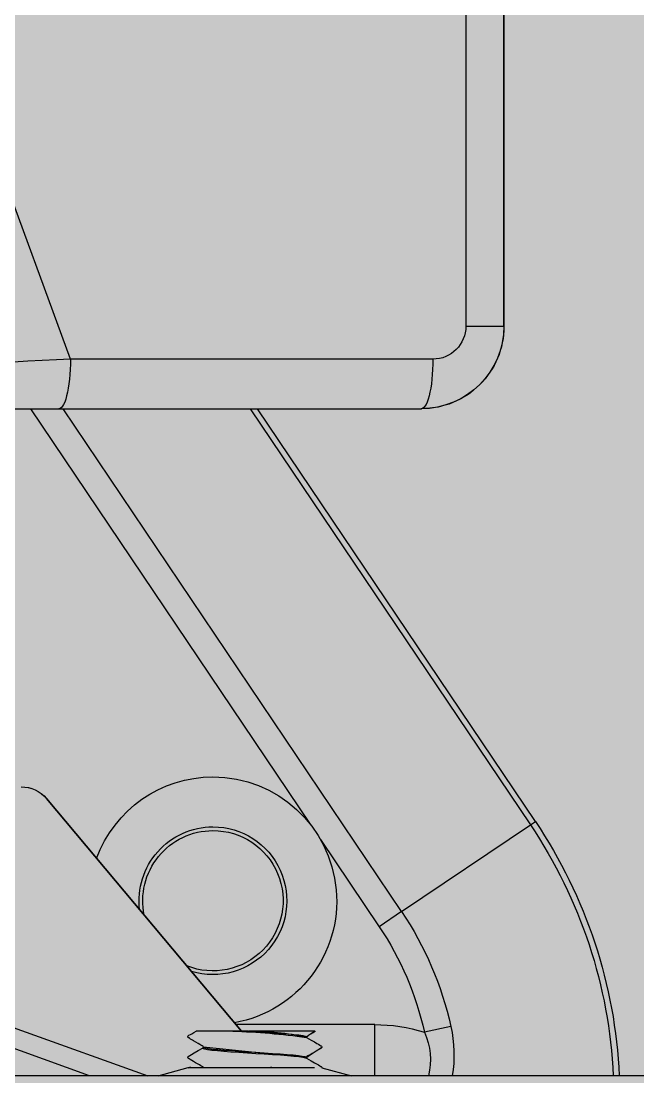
# Model space of a CAD drawing. Header units: millimetres. Extents: x -225363 to 347188, y -782467 to 813415.
# Drawn here: x 27812.5 to 27849.8, y 12990.3 to 13054.2 of the extents above; entities that cross this region are included whole.
import ezdxf

# ---------------------------------------------------------------- set-up
doc = ezdxf.new("R2010")
doc.units = ezdxf.units.MM
doc.layers.add('Xref SCN', color=8, linetype='Continuous', lineweight=0)
pattern_1 = [(197, (-1424125.8, -442865.07), (-126.479246, -237.872866), [95.25, -285.75]), (287, (-1424185.26, -442833.45), (237.872866, -126.479246), [95.25, -285.75])]

# ---------------------------------------------------------------- blocks, each defined once
blk = doc.blocks.new('Xref SCN')
at = {"layer": 'Xref SCN', "ltscale": 3}
h = blk.add_hatch(dxfattribs=at)
h.set_pattern_fill('CROSS', color=256, scale=30, angle=197)
h.set_pattern_definition(pattern_1)
edge = h.paths.add_edge_path()
edge.add_arc((2267.432, -6082.956), 1150, 110.637803, 180.385556)
edge.add_line((1117.459, -6090.695), (1124.354, -7115.455))
edge.add_arc((2274.328, -7107.717), 1150, 180.385556, 270.385556)
edge.add_line((2282.067, -8257.691), (21549.899, -8127.551))
edge.add_arc((21542.165, -6977.573), 1150.004, 270.385346, 360.440176)
edge.add_line((22692.135, -6968.738), (22692.169, -2095.909))
edge.add_arc((21542.203, -2104.748), 1150, 0.440393, 90.385556)
edge.add_line((21534.465, -954.774), (6081.873, -1059.019))
edge.add_arc((6089.609, -2208.997), 1150.004, 90.385414, 160.133168)
edge.add_arc((-23.552, -0.079), 5350, 290.637802, 340.133308, ccw=False)
edge = h.paths.add_edge_path()
edge.add_arc((21542.203, 18280.173), 1150, 0.440336, 104.369873, ccw=False)
edge.add_line((22692.169, 18289.011), (22692.169, 2403.988))
edge.add_arc((21542.203, 2395.15), 1150, -89.614444, 0.440336, ccw=False)
edge.add_line((21549.942, 1245.176), (6067.062, 1140.931))
edge.add_arc((6059.324, 2290.904), 1149.999, 200.637773, 270.385526, ccw=False)
edge.add_arc((-23.552, -0.079), 5350, 20.637803, 28.595288)
edge.add_arc((5234.302, 2862.396), 636.558, 160.1438, 208.307644, ccw=False)
edge.add_arc((7788.188, 2340.315), 3237.895, 44.330723, 166.819666, ccw=False)
edge.add_arc((13743.189, 8157.794), 5087.073, 224.330723, 255.064923)
edge.add_arc((13751.054, 8258.776), 5186.703, 255.268471, 275.82448)
edge.add_arc((13743.189, 8157.794), 5087.073, 276.028027, 352.804013)
edge.add_arc((13366.13, 8136.437), 5458.916, 353.522168, 372.961677)
edge.add_arc((13743.189, 8157.794), 5087.073, 13.679832, 75.726646)
edge.add_arc((16202.127, 17226.115), 4310.077, 184.542852, 253.768772, ccw=False)
edge.add_arc((12055.192, 16895.671), 150, 104.41774, 184.18014, ccw=False)
edge.add_line((12017.844, 17040.947), (21256.796, 19394.194))
h = blk.add_hatch(dxfattribs=at)
h.set_pattern_fill('CROSS', color=256, scale=30, angle=197)
h.set_pattern_definition(pattern_1)
edge = h.paths.add_edge_path()
edge.add_line((10158.252, 16567.292), (1851.339, 14451.443))
edge.add_arc((2136.746, 13337.423), 1150, 104.369873, 180.385556)
edge.add_line((986.773, 13329.684), (1035.387, 6105.34))
edge.add_arc((2185.361, 6113.079), 1150, 180.385556, 250.133309)
edge.add_arc((-23.552, -0.079), 5350, 54.441025, 70.133309, ccw=False)
edge.add_arc((3168.42, 4685.789), 343.181, 256.39429, 333.3422)
edge.add_arc((7788.188, 2340.315), 4837.895, 44.330723, 153.06453, ccw=False)
edge.add_arc((13743.189, 8157.794), 3487.073, 224.330723, 435.878782)
edge.add_arc((16212.731, 17236.67), 5922.692, 187.7158635, 254.1381203, ccw=False)
edge.add_arc((10541.851, 16468.338), 200, 187.63271, 187.71586, ccw=False)
edge.add_arc((10194.952, 16421.85), 150, 7.63271, 104.16209)
edge = h.paths.add_edge_path()
edge.add_arc((-13757.865, 9268.228), 1150, 104.359925, 180.440336)
edge.add_line((-14907.831, 9259.39), (-14907.831, 2149.033))
edge.add_arc((-13757.865, 2157.871), 1150, 180.440336, 270.385556)
edge.add_line((-13750.126, 1007.897), (-6128.957, 1058.86))
edge.add_arc((-6136.702, 2208.823), 1149.989, 270.385913, 340.133666)
edge.add_arc((-23.552, -0.08), 5350.001, 110.637805, 160.133312, ccw=False)
edge.add_arc((-2314.537, 6082.798), 1150, 290.637803, 360.385556)
edge.add_line((-1164.563, 6090.536), (-1205.642, 12195.067))
edge.add_arc((-2355.616, 12187.329), 1150, 0.385556, 104.359925)
edge.add_line((-2640.83, 13301.399), (-14043.079, 10382.298))
edge = h.paths.add_edge_path()
edge.add_line((-13750.103, -8364.83), (-2217.808, -8287.972))
edge.add_arc((-2225.558, -7138.01), 1149.988, 270.386102, 360.386102)
edge.add_line((-1075.596, -7130.26), (-1082.492, -6105.499))
edge.add_arc((-2232.466, -6113.237), 1150, 0.385556, 70.133309)
edge.add_arc((-23.552, -0.079), 5350, 200.637803, 250.133309, ccw=False)
edge.add_arc((-6106.429, -2291.064), 1150, 20.637803, 90.385556)
edge.add_line((-6114.167, -1141.09), (-13765.593, -1192.053))
edge.add_arc((-13757.843, -2342.015), 1149.988, 90.386136, 180.440991)
edge.add_line((-14907.797, -2350.866), (-14907.831, -7223.695))
edge.add_arc((-13757.865, -7214.856), 1150, 180.440393, 270.385556)
edge.add_arc((-13747.771, -8714.815), 349.993, 90.38185, 90.38556, ccw=False)
blk = doc.blocks.new('MB bom')
at = {"color": 8, "linetype": 'Continuous'}
for p, q in [((-199063.151, 638736.989), (-199063.151, 638672.041)), ((-199053.208, 638719.975), (-199047.956, 638727.776)), ((-199047.956, 638727.776), (-199047.754, 638728.076)), ((-199022.75, 638710.804), (-199047.956, 638727.776)), ((-199047.754, 638728.076), (-199022.75, 638711.24)), ((-198921.422, 638726.174), (-199017.78, 638726.174)), ((-199017.751, 638726.173), (-198921.452, 638726.174)), ((-199017.751, 638723.868), (-199017.751, 638726.173)), ((-198921.452, 638723.869), (-199017.751, 638723.868)), ((-199060.163, 638722.953), (-199060.515, 638721.353)), ((-199022.604, 638721.388), (-199022.685, 638721.318)), ((-199022.491, 638721.456), (-199022.604, 638721.388)), ((-199022.349, 638721.521), (-199022.491, 638721.456)), ((-199022.178, 638721.582), (-199022.349, 638721.521)), ((-199021.98, 638721.638), (-199022.178, 638721.582)), ((-199021.758, 638721.69), (-199021.98, 638721.638)), ((-199021.514, 638721.735), (-199021.758, 638721.69)), ((-199021.251, 638721.775), (-199021.514, 638721.735)), ((-199020.971, 638721.808), (-199021.251, 638721.775)), ((-199020.678, 638721.834), (-199020.971, 638721.808)), ((-199020.374, 638721.853), (-199020.678, 638721.834)), ((-199020.064, 638721.864), (-199020.374, 638721.853)), ((-199019.751, 638721.868), (-199020.064, 638721.864)), ((-199019.751, 638721.868), (-199019.75, 638699.906)), ((-199022.734, 638721.246), (-199022.751, 638721.173)), ((-199022.75, 638699.21), (-199022.751, 638721.173)), ((-199022.75, 638604.291), (-199022.75, 638721.161)), ((-199022.685, 638721.318), (-199022.734, 638721.246)), ((-199053.208, 638719.975), (-199054.123, 638718.616)), ((-199053.208, 638719.975), (-199022.75, 638699.467)), ((-199063.151, 638718.341), (-199060.051, 638718.341)), ((-199060.051, 638718.341), (-199060.051, 638709.94)), ((-199048.841, 638715.059), (-199054.123, 638718.616)), ((-199062.666, 638715.138), (-199063.151, 638716.946)), ((-199062.666, 638715.138), (-199062.666, 638715.138)), ((-199062.63, 638715.131), (-199062.666, 638715.138)), ((-199062.613, 638715.12), (-199062.63, 638715.131)), ((-199062.599, 638715.107), (-199062.613, 638715.12)), ((-199062.587, 638715.088), (-199062.599, 638715.107)), ((-199062.55, 638715.026), (-199062.587, 638715.088)), ((-199062.494, 638714.931), (-199062.55, 638715.026)), ((-199061.538, 638715.005), (-199061.621, 638714.865)), ((-199061.493, 638715.079), (-199061.538, 638715.005)), ((-199061.456, 638715.126), (-199061.493, 638715.079)), ((-199061.431, 638715.136), (-199061.456, 638715.126)), ((-199061.419, 638715.138), (-199061.431, 638715.136)), ((-199061.412, 638715.138), (-199061.419, 638715.138)), ((-199061.397, 638715.136), (-199061.412, 638715.138)), ((-199061.368, 638715.124), (-199061.397, 638715.136)), ((-199061.347, 638715.104), (-199061.368, 638715.124)), ((-199061.335, 638715.086), (-199061.347, 638715.104)), ((-199061.299, 638715.024), (-199061.335, 638715.086)), ((-199061.242, 638714.928), (-199061.299, 638715.024)), ((-199062.651, 638712.116), (-199062.651, 638714.703)), ((-199062.445, 638714.847), (-199062.494, 638714.931)), ((-199062.36, 638714.7), (-199062.445, 638714.847)), ((-199062.239, 638714.491), (-199062.36, 638714.7)), ((-199062.081, 638714.219), (-199062.239, 638714.491)), ((-199061.878, 638714.422), (-199061.948, 638714.3)), ((-199061.842, 638714.485), (-199061.878, 638714.422)), ((-199061.804, 638714.549), (-199061.842, 638714.485)), ((-199061.735, 638714.669), (-199061.804, 638714.549)), ((-199061.621, 638714.865), (-199061.735, 638714.669)), ((-199061.192, 638714.841), (-199061.242, 638714.928)), ((-199061.106, 638714.694), (-199061.192, 638714.841)), ((-199060.986, 638714.486), (-199061.106, 638714.694)), ((-199060.83, 638714.218), (-199060.986, 638714.486)), ((-199060.451, 638714.747), (-199060.451, 638714.757)), ((-199060.451, 638714.715), (-199060.451, 638710.707)), ((-199022.75, 638697.492), (-199047.907, 638714.43)), ((-199062.056, 638714.152), (-199062.081, 638714.212)), ((-199062.064, 638714.206), (-199062.078, 638714.217)), ((-199062.038, 638714.2), (-199062.064, 638714.206)), ((-199062.022, 638713.989), (-199062.056, 638714.152)), ((-199062.036, 638714.191), (-199062.038, 638714.191)), ((-199062.003, 638714.211), (-199062.037, 638714.2)), ((-199062.026, 638714.193), (-199062.036, 638714.191)), ((-199061.993, 638714.117), (-199062.026, 638714.193)), ((-199061.988, 638713.747), (-199062.022, 638713.989)), ((-199061.98, 638714.239), (-199062.003, 638714.211)), ((-199061.959, 638713.956), (-199061.993, 638714.117)), ((-199061.956, 638713.436), (-199061.988, 638713.747)), ((-199061.948, 638714.3), (-199061.98, 638714.239)), ((-199061.925, 638713.716), (-199061.959, 638713.956)), ((-199061.893, 638713.409), (-199061.925, 638713.716)), ((-199060.815, 638714.206), (-199060.828, 638714.216)), ((-199060.788, 638714.2), (-199060.815, 638714.206)), ((-199060.806, 638714.195), (-199060.811, 638714.2)), ((-199060.78, 638714.197), (-199060.788, 638714.192)), ((-199060.747, 638714.131), (-199060.78, 638714.197)), ((-199060.713, 638713.98), (-199060.747, 638714.131)), ((-199060.679, 638713.75), (-199060.713, 638713.98)), ((-199060.647, 638713.45), (-199060.679, 638713.75)), ((-199061.925, 638713.066), (-199061.956, 638713.436)), ((-199061.891, 638712.634), (-199061.925, 638713.066)), ((-199061.862, 638713.043), (-199061.893, 638713.409)), ((-199060.616, 638713.092), (-199060.647, 638713.45)), ((-199060.583, 638712.672), (-199060.616, 638713.092)), ((-199061.857, 638712.156), (-199061.891, 638712.634)), ((-199061.829, 638712.616), (-199061.862, 638713.043)), ((-199061.795, 638712.144), (-199061.829, 638712.616)), ((-199060.549, 638712.205), (-199060.583, 638712.672)), ((-199062.67, 638712.134), (-199062.67, 638707.231)), ((-199062.651, 638712.116), (-199062.67, 638712.134)), ((-199062.651, 638712.116), (-199062.651, 638712.038)), ((-199061.824, 638711.652), (-199061.857, 638712.156)), ((-199061.761, 638711.645), (-199061.795, 638712.144)), ((-199060.515, 638711.702), (-199060.549, 638712.205)), ((-199061.793, 638711.142), (-199061.824, 638711.652)), ((-199061.761, 638710.628), (-199061.793, 638711.142)), ((-199061.73, 638711.141), (-199061.761, 638711.645)), ((-199061.698, 638710.634), (-199061.73, 638711.141)), ((-199060.483, 638711.191), (-199060.515, 638711.702)), ((-199060.451, 638710.678), (-199060.483, 638711.191)), ((-199061.727, 638710.118), (-199061.761, 638710.628)), ((-199061.664, 638710.129), (-199061.698, 638710.634)), ((-199060.451, 638710.335), (-199060.473, 638710.691)), ((-199060.451, 638710.678), (-199060.451, 638710.707)), ((-199060.451, 638710.678), (-199060.451, 638709.739)), ((-199060.451, 638710.676), (-199060.451, 638710.363)), ((-199061.693, 638709.632), (-199061.727, 638710.118)), ((-199061.63, 638709.649), (-199061.664, 638710.129)), ((-199060.451, 638710.335), (-199060.451, 638710.276)), ((-199046.365, 638698.457), (-199060.451, 638710.276)), ((-199060.451, 638710.265), (-199046.365, 638698.448)), ((-199061.66, 638709.191), (-199061.693, 638709.632)), ((-199061.597, 638709.213), (-199061.63, 638709.649)), ((-199060.451, 638709.739), (-199060.451, 638707.52)), ((-199061.629, 638708.808), (-199061.66, 638709.191)), ((-199061.597, 638708.481), (-199061.629, 638708.808)), ((-199061.566, 638708.834), (-199061.597, 638709.213)), ((-199061.534, 638708.511), (-199061.566, 638708.834)), ((-199062.662, 638707.96), (-199062.639, 638707.956)), ((-199062.639, 638707.956), (-199062.619, 638707.942)), ((-199062.619, 638707.942), (-199062.582, 638707.88)), ((-199061.626, 638707.648), (-199061.455, 638707.942)), ((-199061.563, 638708.22), (-199061.597, 638708.481)), ((-199061.529, 638708.038), (-199061.563, 638708.22)), ((-199061.5, 638708.253), (-199061.534, 638708.511)), ((-199061.496, 638707.942), (-199061.529, 638708.038)), ((-199061.466, 638708.073), (-199061.5, 638708.253)), ((-199061.465, 638707.929), (-199061.496, 638707.942)), ((-199061.434, 638707.978), (-199061.466, 638708.073)), ((-199061.455, 638707.951), (-199061.465, 638707.929)), ((-199061.453, 638707.944), (-199061.439, 638707.955)), ((-199061.439, 638707.955), (-199061.413, 638707.96)), ((-199061.413, 638707.97), (-199061.434, 638707.978)), ((-199061.412, 638707.96), (-199061.37, 638707.941)), ((-199061.37, 638707.941), (-199061.344, 638707.896)), ((-199062.582, 638707.88), (-199062.546, 638707.815)), ((-199062.546, 638707.815), (-199062.494, 638707.723)), ((-199062.494, 638707.723), (-199062.431, 638707.615)), ((-199062.431, 638707.615), (-199062.358, 638707.489)), ((-199062.358, 638707.489), (-199062.281, 638707.357)), ((-199062.281, 638707.357), (-199062.167, 638707.161)), ((-199061.866, 638707.235), (-199061.763, 638707.412)), ((-199061.763, 638707.412), (-199061.626, 638707.648)), ((-199061.344, 638707.896), (-199061.315, 638707.845)), ((-199061.315, 638707.845), (-199061.299, 638707.817)), ((-199061.299, 638707.817), (-199061.253, 638707.738)), ((-199061.253, 638707.738), (-199061.203, 638707.653)), ((-199061.203, 638707.653), (-199061.12, 638707.51)), ((-199061.12, 638707.51), (-199061.037, 638707.366)), ((-199061.037, 638707.366), (-199061.002, 638707.306)), ((-199061.002, 638707.306), (-199060.972, 638707.256)), ((-199060.606, 638707.252), (-199060.526, 638707.389)), ((-199060.526, 638707.389), (-199060.449, 638707.523)), ((-199063.151, 638705.214), (-199062.66, 638707.045)), ((-199062.661, 638707.045), (-199062.651, 638707.126)), ((-199062.651, 638707.206), (-199062.651, 638707.126)), ((-199062.167, 638707.161), (-199062.13, 638707.1)), ((-199062.13, 638707.1), (-199062.105, 638707.059)), ((-199062.105, 638707.059), (-199062.089, 638707.041)), ((-199062.089, 638707.041), (-199062.064, 638707.027)), ((-199062.064, 638707.027), (-199062.005, 638707.03)), ((-199062.005, 638707.03), (-199061.981, 638707.046)), ((-199061.981, 638707.046), (-199061.971, 638707.058)), ((-199061.971, 638707.058), (-199061.958, 638707.078)), ((-199061.958, 638707.078), (-199061.921, 638707.141)), ((-199061.921, 638707.141), (-199061.866, 638707.235)), ((-199060.972, 638707.256), (-199060.926, 638707.188)), ((-199060.926, 638707.188), (-199060.909, 638707.167)), ((-199060.909, 638707.167), (-199060.892, 638707.146)), ((-199060.892, 638707.146), (-199060.884, 638707.134)), ((-199060.884, 638707.134), (-199060.88, 638707.128)), ((-199060.88, 638707.128), (-199060.876, 638707.121)), ((-199060.876, 638707.121), (-199060.872, 638707.114)), ((-199060.872, 638707.114), (-199060.868, 638707.107)), ((-199060.868, 638707.107), (-199060.864, 638707.1)), ((-199060.864, 638707.1), (-199060.86, 638707.092)), ((-199060.86, 638707.092), (-199060.844, 638707.061)), ((-199060.844, 638707.061), (-199060.834, 638707.047)), ((-199060.834, 638707.047), (-199060.822, 638707.036)), ((-199060.822, 638707.036), (-199060.807, 638707.028)), ((-199060.807, 638707.028), (-199060.791, 638707.025)), ((-199060.791, 638707.025), (-199060.776, 638707.025)), ((-199060.776, 638707.025), (-199060.763, 638707.027)), ((-199060.763, 638707.027), (-199060.752, 638707.031)), ((-199060.752, 638707.031), (-199060.744, 638707.036)), ((-199060.744, 638707.036), (-199060.731, 638707.046)), ((-199060.731, 638707.046), (-199060.718, 638707.062)), ((-199060.718, 638707.062), (-199060.701, 638707.09)), ((-199060.701, 638707.09), (-199060.646, 638707.184)), ((-199060.646, 638707.184), (-199060.606, 638707.252)), ((-199060.407, 638696.943), (-199063.151, 638704.605)), ((-199063.151, 638701.069), (-199059.815, 638691.83)), ((-199021.98, 638699.676), (-199022.177, 638699.619)), ((-199021.758, 638699.727), (-199021.98, 638699.676)), ((-199021.514, 638699.773), (-199021.758, 638699.727)), ((-199021.25, 638699.813), (-199021.514, 638699.773)), ((-199020.971, 638699.846), (-199021.25, 638699.813)), ((-199020.677, 638699.872), (-199020.971, 638699.846)), ((-199020.374, 638699.891), (-199020.677, 638699.872)), ((-199020.064, 638699.902), (-199020.374, 638699.891)), ((-199019.75, 638699.906), (-199020.064, 638699.902)), ((-199019.75, 638699.906), (-199019.794, 638699.054)), ((-199019.75, 638699.906), (-199005.877, 638694.811)), ((-199022.734, 638699.283), (-199022.75, 638699.21)), ((-199022.75, 638694.727), (-199022.75, 638699.21)), ((-199022.685, 638699.355), (-199022.734, 638699.283)), ((-199022.604, 638699.425), (-199022.685, 638699.355)), ((-199022.491, 638699.493), (-199022.604, 638699.425)), ((-199022.348, 638699.558), (-199022.491, 638699.493)), ((-199022.177, 638699.619), (-199022.348, 638699.558)), ((-199019.794, 638699.054), (-199019.838, 638698.196)), ((-199046.365, 638698.457), (-199046.365, 638698.448)), ((-199019.838, 638698.196), (-199019.882, 638697.332)), ((-199019.882, 638697.332), (-199019.926, 638696.465)), ((-199059.815, 638695.283), (-199060.407, 638696.943))]:
    blk.add_line(p, q, dxfattribs=at)
for centre, radius, start, end in [((-199064.509, 638703.191), 30, 56.0463, 87.40425), ((-199064.509, 638703.191), 29.638, 56.0463, 87.37255), ((-199017.751, 638721.173), 5, 90.00033, 180), ((-199017.768, 638721.191), 4.983, 90.14191, 180.33984), ((-199017.751, 638721.868), 2, 90.00033, 180), ((-199061.867, 638715.579), 7.568, 76.98682, 99.76285), ((-199064.509, 638703.191), 20.234, 56.0463, 77.59626), ((-199062.169, 638717.831), 3.891, 64.85019, 104.61719), ((-199064.509, 638703.191), 18.596, 56.0463, 77.59626), ((-199070.051, 638718.341), 10, 0, 17.52811), ((-199052.551, 638708.541), 7.5, 0, 169.99445), ((-199042.878, 638702.005), 22.729, 144.70946, 147.5506), ((-199063.089, 638716.003), 2.913, 321.82444, 334.67566), ((-199062.944, 638715.943), 2.773, 321.05642, 333.78009), ((-198785.928, 638738.599), 277.184, 185.0501, 186.3457), ((-199101.099, 638708.539), 40.666, 1.6909, 8.01369), ((-199077.168, 638710.862), 16.718, 359.46872, 11.51647), ((-199052.551, 638708.541), 4.475, 0, 196.91058), ((-199052.551, 638708.541), 4.25, 0, 201.9095), ((-199052.551, 638708.541), 4.25, 258.0905, 0), ((-199052.551, 638708.541), 4.475, 263.08942, 0), ((-199052.551, 638708.541), 7.5, 290.00555, 0), ((-199062.261, 638707.156), 0.415, 169.56212, 195.49296), ((-199047.651, 638696.924), 2, 0, 50), ((-199047.651, 638696.916), 2, 0, 50.00268)]:
    blk.add_arc(centre, radius, start, end, dxfattribs=at)
blk = doc.blocks.new('PMBCB')
h = blk.add_hatch()
h.set_pattern_fill('BTCT2', color=8, scale=30, pattern_type=2)
h.set_pattern_definition([(50, (-27194.2, -11189.96), (215.17805, -18.8256), [22.5, -247.5]), (355, (-27194.2, -11189.96), (-41.6254, 225.6576), [18, -198]), (100.4514, (-27176.26, -11191.53), (173.5528, 206.8319), [19.122, -210.3426]), (46.1842, (-27194.2, -11129.96), (320.1723, -49.6557), [33.75, -371.25]), (96.6356, (-27167.5, -11134.1), (280.3988, 292.2354), [28.683, -315.514]), (351.1842, (-27194.2, -11129.96), (280.3986, 292.2356), [27, -297]), (21, (-27164.2, -11144.96), (179.0721, -120.7857), [22.5, -247.5]), (326, (-27164.2, -11144.96), (72.9946, 217.545), [18, -198]), (71.4514, (-27149.27, -11155.03), (252.0668, 96.7591), [19.122, -210.3426]), (37.5, (-27194.194, -11189.96), (3.64796, 99.86816), [0, -195.6, 0, -201, 0, -198.75]), (7.5, (-27194.19, -11189.96), (78.92086, 118.3235), [0, -114.6, 0, -191.1, 0, -75.75]), (327.5, (-27261.094, -11189.96), (160.14673, -6.76646), [0, -75, 0, -234, 0, -310.5]), (317.5, (-27291.1, -11189.96), (174.95585, 30.0315), [0, -97.5, 0, -155.4, 0, -220.5]), (45, (-27194.19, -11189.96), (-63.6396, 63.6396), []), (45, (-27194.19, -11168.96), (-63.6396, 63.6396), [])])
h.paths.add_polyline_path([(6600, 2700), (-2900, 2700), (-2900, -200), (6600, -200)])
h.paths.add_polyline_path([(5000, 2500), (5000, 0), (0, 0), (0, 2500)], flags=16)
h.paths.add_polyline_path([(5200, 2500), (6400, 2500), (6400, 0), (5200, 0)], flags=16)
h.paths.add_polyline_path([(-200, 2500), (-200, 0), (-2700, 0), (-2700, 2500)], flags=16)
h.paths.add_polyline_path([(5350.968, 389.341), (6075.73, 389.341), (6075.73, 539.341), (5350.968, 539.341)], flags=0)
h.paths.add_polyline_path([(5451.738, 547.351), (5986.024, 547.351), (5986.024, 775.923), (5451.738, 775.923)], flags=0)
h.paths.add_polyline_path([(4155.052, 389.341), (4879.814, 389.341), (4879.814, 539.341), (4155.052, 539.341)], flags=0)
h.paths.add_polyline_path([(4255.822, 547.351), (4790.108, 547.351), (4790.108, 775.923), (4255.822, 775.923)], flags=0)
h.paths.add_polyline_path([(-1032.124, 389.341), (-307.362, 389.341), (-307.362, 539.341), (-1032.124, 539.341)], flags=0)
h.paths.add_polyline_path([(-931.354, 547.351), (-397.069, 547.351), (-397.069, 775.923), (-931.354, 775.923)], flags=0)
at = {"color": 8, "xscale": -0.998699011935332, "yscale": 0.998699011935332, "zscale": 0.998699011935332, "rotation": 270}
blk.add_blockref('MB bom', (-637462.743, 200790.955), dxfattribs=at)

msp = doc.modelspace()

# ---------------------------------------------------------------- block references
msp.add_blockref('Xref SCN', (18946.531, 15698.977))

# ---------------------------------------------------------------- next in the draw order: block references
msp.add_blockref('PMBCB', (27409.218, 11003.611))

doc.saveas('drawing.dxf')
